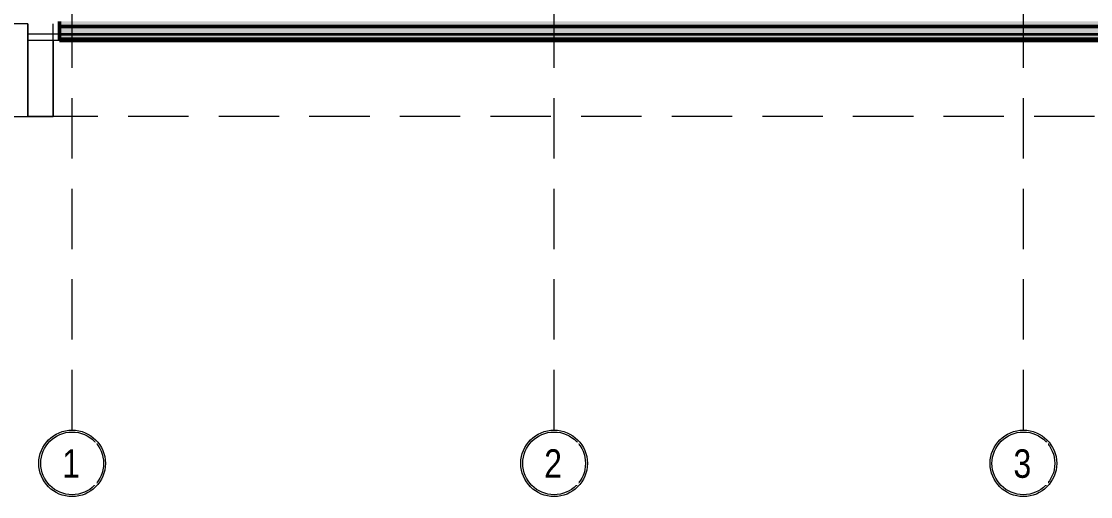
# Model space of a CAD drawing. Header units: millimetres. Extents: x -20510 to 108935, y -243239 to 20306.
# Drawn here: x 65150 to 73580, y -3751 to 0 of the extents above; entities that cross this region are included whole.
import ezdxf

# ---------------------------------------------------------------- set-up
doc = ezdxf.new("R2010")
doc.units = ezdxf.units.MM
doc.linetypes.add('Hidden', pattern=[714.375, 476.25, -238.125])
for name, color, linetype, lineweight in [('A-FLOR', 7, 'Continuous', 9), ('A-FLOR-LEVL', 8, 'Continuous', 9), ('A-FLOR-MCUT', 7, 'Continuous', 50), ('A-FLOR-PATT', 8, 'Continuous', 9), ('A-GENM', 3, 'Continuous', 9), ('G-IMPT', 8, 'Continuous', 9), ('S-FNDN', 7, 'Continuous', 9), ('S-GRID', 1, 'Continuous', 9), ('S-GRID-IDEN', 1, 'Continuous', 9)]:
    doc.layers.add(name, color=color, linetype=linetype, lineweight=lineweight)
doc.styles.add('Arial_1', font='arial.ttf', dxfattribs={"width": 0.8, "height": 200})

# ---------------------------------------------------------------- blocks, each defined once
blk = doc.blocks.new('Mat_Tien_3dsMax - Sync_3dsMax_To_Revit-2401403-MẶT CẮT 1-1')
at = {"layer": 'A-GENM'}
for p, q in [((200, -20), (200, -750)), ((400, -750), (400, -20)), ((200, -750), (255.8, -750)), ((255.8, -750), (400, -750))]:
    blk.add_line(p, q, dxfattribs=at)
at = {"layer": 'G-IMPT'}
for p, q in [((200, -20), (-199.8, -20)), ((200, -750), (200, -20)), ((400, -150), (400, -750)), ((400, -750), (400, -150)), ((-199.8, -750), (200, -750)), ((400, -750), (200, -750)), ((200, -750), (400, -750))]:
    blk.add_line(p, q, dxfattribs=at)
blk = doc.blocks.new('Mat_Tien_3dsMax - Mat_Tien_3dsMax-2387879-MẶT CẮT 1-1')
blk.add_blockref('Mat_Tien_3dsMax - Sync_3dsMax_To_Revit-2401403-MẶT CẮT 1-1', (0, 0))
blk = doc.blocks.new('Grid - TRUC  D1-102336-MẶT CẮT 1-1')
at = {"layer": 'S-GRID-IDEN'}
for radius in [262.5, 247.5]:
    blk.add_circle((550, -3488.1), radius, dxfattribs=at)

msp = doc.modelspace()

# ---------------------------------------------------------------- hatches: boundary and pattern name
at = {"layer": 'A-FLOR-PATT'}
h = msp.add_hatch(color=256, dxfattribs=at)
h.paths.add_polyline_path([(80520.2, -40), (99650, -40), (99650, 0), (65450, 0), (65450, -40), (80140.4, -40)])
h.paths.add_polyline_path([(102255.7, -40), (102255.7, 0), (102050, 0), (102050, -40), (102169.1, -40)])
h = msp.add_hatch(color=256, dxfattribs=at)
h.paths.add_polyline_path([(65450, -140), (99650, -140), (99650, -40), (65450, -40), (65450, -75)])
h.paths.add_polyline_path([(102050, -140), (102255.7, -140), (102255.7, -40), (102050, -40), (102050, -75)])
at = {"layer": 'A-FLOR-PATT', "lineweight": 18}
h = msp.add_hatch(color=256, dxfattribs=at)
h.paths.add_polyline_path([(84698, -150), (99650, -150), (99650, -140), (65450, -140), (65450, -150), (81659.6, -150)])
h.paths.add_polyline_path([(102050, -150), (102255.7, -150), (102255.7, -140), (102050, -140)])

# ---------------------------------------------------------------- linework, layer by layer
at = {"layer": 'A-FLOR', "color": 7, "lineweight": 50}
for p, q in [((65450, 0), (65450, -150)), ((65450, -150), (99650, -150))]:
    msp.add_line(p, q, dxfattribs=at)
at = {"layer": 'A-FLOR'}
msp.add_line((65450, -150), (65200, -150), dxfattribs=at)
at = {"layer": 'A-FLOR-LEVL', "linetype": 'Hidden'}
msp.add_line((102186.2, -750), (55433.5, -750), dxfattribs=at)
at = {"layer": 'A-FLOR-MCUT'}
for p, q in [((99650, -40), (65450, -40)), ((99650, -140), (65450, -140))]:
    msp.add_line(p, q, dxfattribs=at)
at = {"layer": 'S-FNDN'}
msp.add_line((65450, -100), (65200, -100), dxfattribs=at)
at = {"layer": 'S-FNDN', "lineweight": 35}
msp.add_line((65450, -100), (102255.7, -100), dxfattribs=at)
at = {"layer": 'S-GRID', "linetype": 'Hidden'}
for p, q in [((65550, -3225.6), (65550, 20306.3)), ((69350, -3225.6), (69350, 20306.3)), ((73050, -3225.6), (73050, 20306.3))]:
    msp.add_line(p, q, dxfattribs=at)

# ---------------------------------------------------------------- block references
at = {"layer": 'G-IMPT'}
msp.add_blockref('Mat_Tien_3dsMax - Mat_Tien_3dsMax-2387879-MẶT CẮT 1-1', (65000, 0), dxfattribs=at)
at = {"layer": 'S-GRID-IDEN'}
for p in [(65000, 0), (68800, 0), (72500, 0)]:
    msp.add_blockref('Grid - TRUC  D1-102336-MẶT CẮT 1-1', p, dxfattribs=at)

# ---------------------------------------------------------------- next in the draw order: texts
at = {"layer": 'S-GRID-IDEN', "char_height": 225, "width": 216.456, "attachment_point": 1, "style": 'Arial_1', "bg_fill": 3, "box_fill_scale": 1.25, "bg_fill_color": 9, "bg_fill_true_color": 13158600, "bg_fill_transparency": 0}
for s, insert in [('1', (65471.9, -3377.2)), ('2', (69271.9, -3377.2)), ('3', (72971.9, -3377.2))]:
    msp.add_mtext(s, dxfattribs=dict(at, insert=insert))

doc.saveas('drawing.dxf')
